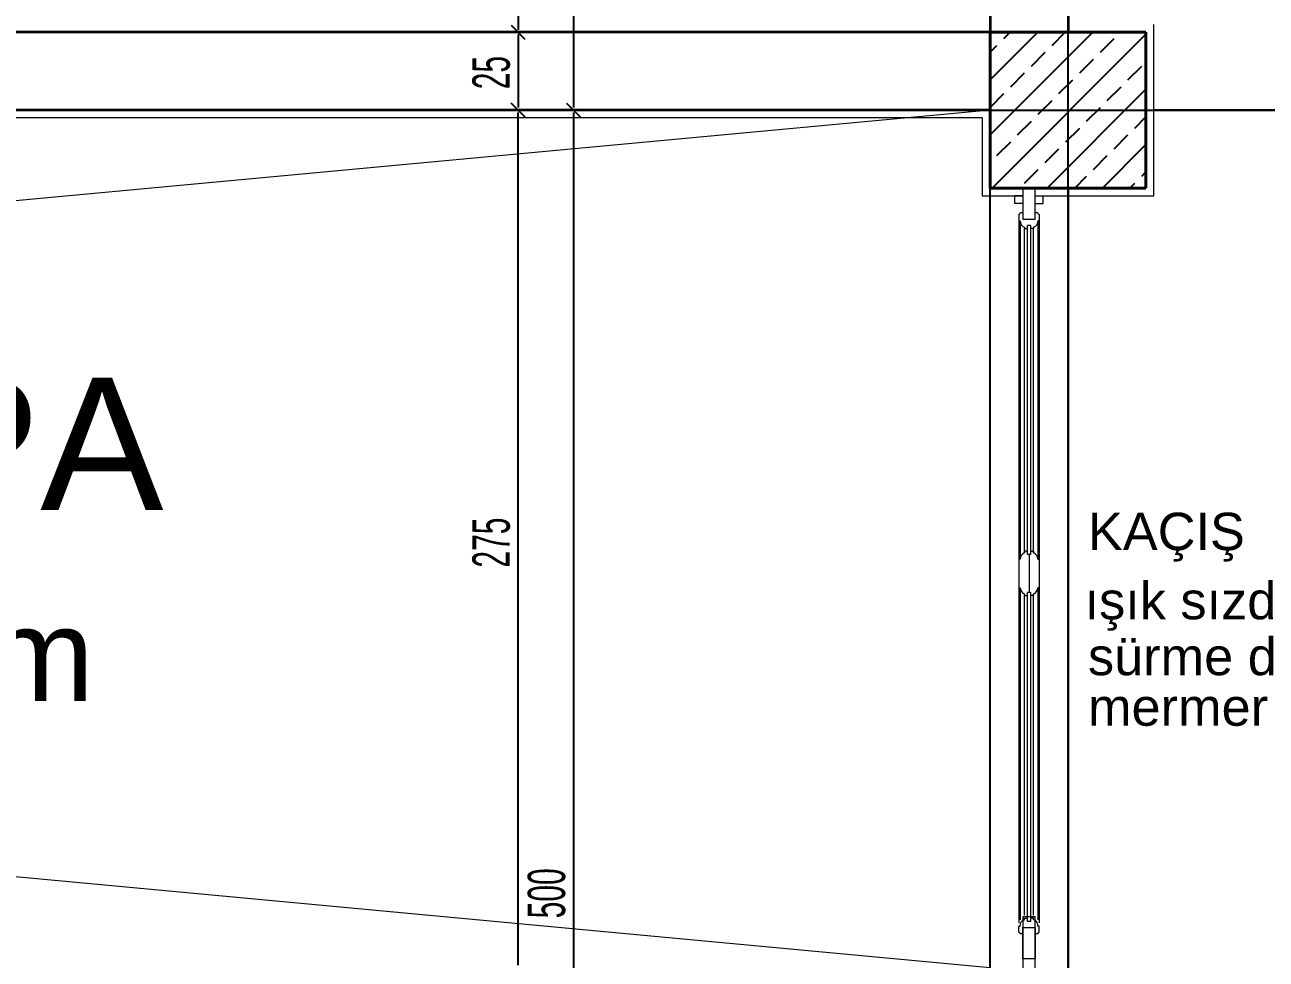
# Model space of a CAD drawing. Header units: inches. Extents: x -7543 to -822, y 102837 to 190349.
# Drawn here: x -836.35176 to -836.31197, y 102837.04026 to 102837.07023 of the extents above; entities that cross this region are included whole.
import ezdxf

# ---------------------------------------------------------------- set-up
doc = ezdxf.new("R2010")
doc.units = ezdxf.units.IN
doc.header["$MEASUREMENT"] = 0
doc.linetypes.add('DASHDOTX2', pattern=[2, 1, -0.5, 0, -0.5])
doc.linetypes.add('HIDDEN', pattern=[0.375, 0.25, -0.125])
doc.layers.get('Defpoints').update_dxf_attribs({"lineweight": 25})
for name, color, linetype, lineweight in [('AKS', 1, 'Continuous', 25), ('ARABA', 7, 'Continuous', 25), ('ICOL', 55, 'Continuous', 25), ('KOLON', 2, 'Continuous', 40), ('SIVA', 150, 'Continuous', 15), ('TARAMA', 8, 'Continuous', 25), ('YAZI', 7, 'Continuous', 25)]:
    doc.layers.add(name, color=color, linetype=linetype, lineweight=lineweight)
for name, color, linetype, lineweight, true_color in [('DUVAR', 7, 'Continuous', 35, 0xfc4642), ('KAPI', 7, 'Continuous', 18, 0xffb360), ('MERDİVEN', 7, 'Continuous', 20, 0x16c244), ('PENCERE', 7, 'Continuous', 18, 0xffb360)]:
    doc.layers.add(name, color=color, linetype=linetype, lineweight=lineweight, true_color=true_color)
doc.styles.add('OLCU', font='tromand.shx', dxfattribs={"width": 0.6, "height": 12})
doc.styles.add('style5', font='arial.ttf', dxfattribs={"height": 1.25})

msp = doc.modelspace()

# ---------------------------------------------------------------- linework, layer by layer
at = {"layer": 'AKS', "linetype": 'DASHDOTX2', "ltscale": 10}
for p, q in [((-836.3183218610786, 102836.7973076623), (-836.3183218610786, 102837.1793790418)), ((-836.3331215750702, 102837.0674930621), (-836.1803623513185, 102837.0674930621))]:
    msp.add_line(p, q, dxfattribs=at)
at = {"layer": 'ARABA'}
msp.add_line((-836.2708218610785, 102837.0674930568), (-836.3155718610785, 102837.0674930568), dxfattribs=at)
at = {"layer": 'Defpoints'}
for p, q in [((-836.3208218610786, 102836.8149930621), (-836.3208218610786, 102837.1699712074)), ((-836.3183218610786, 102837.1149930621), (-836.3183218610786, 102837.0699930621)), ((-836.3183218610786, 102837.0699930621), (-836.3158218610786, 102837.0699930621)), ((-836.3158218610786, 102837.0699930621), (-836.3158218610786, 102837.0649930621)), ((-836.3158218610786, 102837.0649930621), (-836.3183218610786, 102837.0649930621)), ((-836.3183218610786, 102837.0649930621), (-836.3183218610786, 102837.0199930621))]:
    msp.add_line(p, q, dxfattribs=at)
at = {"layer": 'DUVAR'}
for p, q in [((-836.3208218610786, 102837.1149930621), (-836.3208218610786, 102837.0699930621)), ((-836.3183218610786, 102837.1149930621), (-836.3183218610786, 102837.0699930621)), ((-836.3208218610786, 102837.0699930621), (-836.3937971897055, 102837.0699930621)), ((-836.3208218610786, 102837.0674930621), (-836.3953181029062, 102837.0674930621))]:
    msp.add_line(p, q, dxfattribs=at)
at = {"layer": 'ICOL'}
for p, q in [((-836.3359507924929, 102837.1698932075), (-836.3359507924929, 102837.0700710516)), ((-836.3341780548255, 102837.1174150621), (-836.3341780548255, 102837.0675710621)), ((-836.3361866359006, 102837.0699930516), (-836.3340026359006, 102837.0699930516)), ((-836.3361847924929, 102837.0699930516), (-836.3340007924928, 102837.0699930516)), ((-836.3361732532163, 102837.0702136689), (-836.3357320185848, 102837.0697724343)), ((-836.3361714098086, 102837.0702136689), (-836.3357301751771, 102837.0697724343)), ((-836.3359526359006, 102837.0699150516), (-836.3359526359006, 102837.0675710516)), ((-836.3361732532163, 102837.0677136689), (-836.3357320185848, 102837.0672724343)), ((-836.3357320185848, 102837.0672724343), (-836.3361732532163, 102837.0677136689)), ((-836.3343986721413, 102837.0677136794), (-836.3339574375099, 102837.0672724448)), ((-836.3343986721413, 102837.0677136794), (-836.3339574375099, 102837.0672724448)), ((-836.3357186359007, 102837.0674930516), (-836.3379026359006, 102837.0674930516)), ((-836.3361866359006, 102837.0674930516), (-836.3340026359006, 102837.0674930516)), ((-836.3359526359006, 102837.0400710569), (-836.3359526359006, 102837.0674150516)), ((-836.3344120548256, 102837.0674930621), (-836.3322280548256, 102837.0674930621)), ((-836.3344120548256, 102837.0674930621), (-836.3322280548256, 102837.0674930621)), ((-836.3341780548255, 102837.0674150621), (-836.3341780548255, 102837.0175710621))]:
    msp.add_line(p, q, dxfattribs=at)
at = {"layer": 'KAPI'}
for p, q in [((-836.3193718783546, 102837.0649930621), (-836.3197718783546, 102837.0649930621)), ((-836.3197718783546, 102837.0649930621), (-836.3197718783546, 102837.0639930621)), ((-836.3193718783546, 102837.0639930621), (-836.3193718783546, 102837.0649930621)), ((-836.3197718783546, 102837.0647430621), (-836.3200218783545, 102837.0647430621)), ((-836.3200218783545, 102837.0644930621), (-836.3200218783545, 102837.0647430621)), ((-836.3197718783546, 102837.0644930621), (-836.3200218783545, 102837.0644930621)), ((-836.3193718783546, 102837.0647430621), (-836.3191218783545, 102837.0647430621)), ((-836.3193718783546, 102837.0644930621), (-836.3191218783545, 102837.0644930621)), ((-836.3191218783545, 102837.0644930621), (-836.3191218783545, 102837.0647430621)), ((-836.3199018813159, 102837.0641430621), (-836.3199018813159, 102837.0639430621)), ((-836.3197718783546, 102837.0641930621), (-836.3198518813159, 102837.0641930621)), ((-836.3197718783546, 102837.0639930621), (-836.3193718783546, 102837.0639930621)), ((-836.3192918753932, 102837.0641930621), (-836.3193718783546, 102837.0641930621)), ((-836.3192418753932, 102837.0641430621), (-836.3192418753932, 102837.0639430621)), ((-836.3199018813159, 102837.0639430621), (-836.3198518813159, 102837.0639430621)), ((-836.3197118813159, 102837.0637430621), (-836.3197118813159, 102837.0636930621)), ((-836.3197118813159, 102837.0636930621), (-836.3196218783546, 102837.0636930621)), ((-836.3195218783545, 102837.0637930745), (-836.3196218783546, 102837.0637930745)), ((-836.3196218783546, 102837.0532430498), (-836.3196218783546, 102837.0637930745)), ((-836.3195218783545, 102837.0637930745), (-836.3195218783545, 102837.0532430498)), ((-836.3194318753932, 102837.0636930621), (-836.3195218783545, 102837.0636930621)), ((-836.3194318753932, 102837.0637430621), (-836.3194318753932, 102837.0636930621)), ((-836.3192418753932, 102837.0639430621), (-836.3192918753932, 102837.0639430621)), ((-836.3196218783546, 102837.0533430621), (-836.3197118813159, 102837.0533430621)), ((-836.3197118813159, 102837.0533430621), (-836.3197118813159, 102837.0532930621)), ((-836.3195218783545, 102837.0532430498), (-836.3196218783546, 102837.0532430498)), ((-836.3195718783545, 102837.0532430498), (-836.3195718783545, 102837.0520216922)), ((-836.3195218783545, 102837.0533430621), (-836.3194318753932, 102837.0533430621)), ((-836.3194318753932, 102837.0533430621), (-836.3194318753932, 102837.0532930621)), ((-836.3198518813159, 102837.0530930621), (-836.3199018813159, 102837.0530930621)), ((-836.3199018813159, 102837.0530930621), (-836.3199018813159, 102837.0522716799)), ((-836.3192918753932, 102837.0530930621), (-836.3192418753932, 102837.0530930621)), ((-836.3192418753932, 102837.0530930621), (-836.3192418753932, 102837.0522716799)), ((-836.3199018813159, 102837.0522716799), (-836.3199018813159, 102837.0521716799)), ((-836.3199018813159, 102837.0521716799), (-836.3198518813159, 102837.0521716799)), ((-836.3192418753932, 102837.0521716799), (-836.3192918753932, 102837.0521716799)), ((-836.3192418753932, 102837.0522716799), (-836.3192418753932, 102837.0521716799)), ((-836.3197118813159, 102837.0519716799), (-836.3197118813159, 102837.0519216799)), ((-836.3197118813159, 102837.0519216799), (-836.3196218783546, 102837.0519216799)), ((-836.3196218783546, 102837.0414716676), (-836.3196218783546, 102837.0520216922)), ((-836.3195218783545, 102837.0520216922), (-836.3196218783546, 102837.0520216922)), ((-836.3195218783545, 102837.0520216922), (-836.3195218783545, 102837.0414716676)), ((-836.3194318753932, 102837.0519216799), (-836.3195218783545, 102837.0519216799)), ((-836.3194318753932, 102837.0519716799), (-836.3194318753932, 102837.0519216799)), ((-836.3199018813159, 102837.0413216799), (-836.3198518813159, 102837.0413216799)), ((-836.3199018813159, 102837.0411216799), (-836.3199018813159, 102837.0413216799)), ((-836.3197118813159, 102837.0415716799), (-836.3196218783546, 102837.0415716799)), ((-836.3197118813159, 102837.0415216799), (-836.3197118813159, 102837.0415716799)), ((-836.3195218783545, 102837.0414716676), (-836.3196218783546, 102837.0414716676)), ((-836.3194318753932, 102837.0415716799), (-836.3195218783545, 102837.0415716799)), ((-836.3194318753932, 102837.0415216799), (-836.3194318753932, 102837.0415716799)), ((-836.3192418753932, 102837.0413216799), (-836.3192918753932, 102837.0413216799)), ((-836.3192418753932, 102837.0411216799), (-836.3192418753932, 102837.0413216799)), ((-836.3197718783546, 102837.0410716799), (-836.3198518813159, 102837.0410716799)), ((-836.3197718783546, 102837.0412716799), (-836.3193718783546, 102837.0412716799)), ((-836.3197718783546, 102837.0402716799), (-836.3197718783546, 102837.0412716799)), ((-836.3193718783546, 102837.0412716799), (-836.3193718783546, 102837.0402716799)), ((-836.3192918753932, 102837.0410716799), (-836.3193718783546, 102837.0410716799)), ((-836.3193718783546, 102837.0402716799), (-836.3197718783546, 102837.0402716799))]:
    msp.add_line(p, q, dxfattribs=at)
at = {"layer": 'KAPI', "color": 9}
for p, q in [((-836.3199018813159, 102837.0641430621), (-836.3199018813159, 102837.0414216799)), ((-836.3198518813159, 102837.0639200694), (-836.3198518813159, 102837.0530930621)), ((-836.3197118813159, 102837.0532930621), (-836.3197118813159, 102837.0636930621)), ((-836.3194318753932, 102837.0532930621), (-836.3194318753932, 102837.0636930621)), ((-836.3192918753932, 102837.0639200694), (-836.3192918753932, 102837.0530930621)), ((-836.3192418753932, 102837.0639430621), (-836.3192418753932, 102837.0414216799)), ((-836.3198518813159, 102837.0521716799), (-836.3198518813159, 102837.0415216799)), ((-836.3192918753932, 102837.0521716799), (-836.3192918753932, 102837.0415216799)), ((-836.3197118813159, 102837.0416716799), (-836.3197118813159, 102837.0519716799)), ((-836.3194318753932, 102837.0416716799), (-836.3194318753932, 102837.0519716799))]:
    msp.add_line(p, q, dxfattribs=at)
at = {"layer": 'KAPI', "linetype": 'HIDDEN', "ltscale": 6}
for p, q in [((-836.3193718783546, 102837.0416116799), (-836.3197718783546, 102837.0416116799)), ((-836.3197718783546, 102837.0416116799), (-836.3197718783546, 102837.0202716799)), ((-836.3193718783546, 102837.0202716799), (-836.3193718783546, 102837.0416116799))]:
    msp.add_line(p, q, dxfattribs=at)
at = {"layer": 'KAPI'}
for centre, radius, start, end in [((-836.3199018813159, 102837.0641930621), 5e-05, 270, 0), ((-836.3192418753932, 102837.0641930621), 5e-05, 180, 270), ((-836.3196433807117, 102837.0530961117), 0.0002085229048926122, 109.1779983006872, 180.837961181716), ((-836.3195003759974, 102837.0530961117), 0.0002085229048862778, 359.162038818284, 70.82200169931285), ((-836.3196433807117, 102837.0521686303), 0.0002085229048922744, 179.162038818284, 250.8220016993129), ((-836.3195003759974, 102837.0521686303), 0.000208522904886582, 289.1779983006871, 0.837961181716005), ((-836.3199018813159, 102837.0410716799), 5e-05, 0, 90), ((-836.3192418753932, 102837.0410716799), 5e-05, 90, 180)]:
    msp.add_arc(centre, radius, start, end, dxfattribs=at)
for centre, major_axis, ratio, start_param, end_param in [((-836.3197031734854, 102837.0639398776), (1.464063970893174e-05, 0.0001965312213001572), 0.7542890414605432, 1.610749426484733, 3.18154575326578), ((-836.3194405832237, 102837.0413248644), (1.464063970961484e-05, 0.0001965312212970897), 0.7542890414431062, -1.530843227117905, 0.0399530997212616)]:
    msp.add_ellipse(centre, major_axis=major_axis, ratio=ratio, start_param=start_param, end_param=end_param, dxfattribs=at)
at = {"layer": 'KAPI', "extrusion": (0, 0, -1)}
msp.add_ellipse((-836.3194405832237, 102837.0639398776), major_axis=(-1.464063969528662e-05, 0.0001965312213007351), ratio=0.7542890414634138, start_param=1.610749426432576, end_param=3.181545753212969, dxfattribs=at)
at = {"layer": 'KAPI', "extrusion": (0, 0, -0.9999999999999999)}
msp.add_ellipse((-836.3197031734854, 102837.0413248644), major_axis=(-1.464063969050634e-05, 0.0001965312212980622), ratio=0.7542890414760478, start_param=-1.530843227188829, end_param=0.03995309959093141, dxfattribs=at)
at = {"layer": 'KOLON'}
for p, q in [((-836.3158218610786, 102837.0699930621), (-836.3208218610786, 102837.0699930621)), ((-836.3208218610786, 102837.0699930621), (-836.3208218610786, 102837.0649930621)), ((-836.3158218610786, 102837.0649930621), (-836.3158218610786, 102837.0699930621)), ((-836.3208218610786, 102837.0649930621), (-836.3158218610786, 102837.0649930621))]:
    msp.add_line(p, q, dxfattribs=at)
at = {"layer": 'MERDİVEN', "linetype": 'ByBlock', "lineweight": 15}
for p, q in [((-836.3208218610786, 102837.0674930621), (-836.3997968530084, 102837.0601311198)), ((-836.4071517354796, 102837.0480415369), (-836.3208218610786, 102837.039994579))]:
    msp.add_line(p, q, dxfattribs=at)
at = {"layer": 'SIVA'}
for p, q in [((-836.3155718610785, 102837.0647430621), (-836.3155718610785, 102837.0702430621)), ((-836.3210718610786, 102837.0672430621), (-836.3954701942263, 102837.0672430621)), ((-836.3210718610786, 102837.0672430621), (-836.3210718610786, 102837.0647430621)), ((-836.3210718610786, 102837.0647430621), (-836.3197718783546, 102837.0647430621)), ((-836.3193718783546, 102837.0647430621), (-836.3155718610785, 102837.0647430621))]:
    msp.add_line(p, q, dxfattribs=at)
at = {"layer": 'TARAMA'}
for p, q in [((-836.3208218610786, 102837.0684632178), (-836.3192920168051, 102837.0699930621)), ((-836.3208218610786, 102837.0666954509), (-836.3175242498521, 102837.0699930621)), ((-836.320378464147, 102837.0697904983), (-836.3201759002831, 102837.0699930621)), ((-836.3188316680631, 102837.0695695274), (-836.3184081333301, 102837.0699930621)), ((-836.3208218610786, 102837.0693471013), (-836.3205994350161, 102837.0695695274)), ((-836.3207564828992, 102837.0649930621), (-836.3158218610786, 102837.0699276839)), ((-836.3172848719793, 102837.0693485565), (-836.316842930241, 102837.0697904983)), ((-836.3194945806705, 102837.0689066148), (-836.3190526389322, 102837.0693485565)), ((-836.3179477845866, 102837.0686856439), (-836.3175058428484, 102837.0691275857)), ((-836.3164009885028, 102837.068464673), (-836.3159590467645, 102837.0689066148)), ((-836.3201574932779, 102837.0682437022), (-836.3197155515396, 102837.0686856439)), ((-836.318610697194, 102837.0680227313), (-836.3181687554558, 102837.068464673)), ((-836.3208204058852, 102837.0675807896), (-836.320378464147, 102837.0680227313)), ((-836.3189887159463, 102837.0649930621), (-836.3158218610786, 102837.068159917)), ((-836.3170639011101, 102837.0678017604), (-836.3166219593719, 102837.0682437022)), ((-836.3192736098014, 102837.0673598187), (-836.3188316680631, 102837.0678017604)), ((-836.3177268137175, 102837.0671388478), (-836.3172848719793, 102837.0675807896)), ((-836.3161800176337, 102837.066917877), (-836.3158218610786, 102837.0672760335)), ((-836.3199365224087, 102837.0666969061), (-836.3194945806705, 102837.0671388478)), ((-836.3183897263249, 102837.0664759352), (-836.3179477845866, 102837.066917877)), ((-836.3205994350161, 102837.0660339935), (-836.3201574932779, 102837.0664759352)), ((-836.3172209489933, 102837.0649930621), (-836.3158218610786, 102837.06639215)), ((-836.316842930241, 102837.0662549643), (-836.3164009885028, 102837.0666969061)), ((-836.3190526389322, 102837.0658130226), (-836.318610697194, 102837.0662549643)), ((-836.3175058428484, 102837.0655920517), (-836.3170639011101, 102837.0660339935)), ((-836.3208218610786, 102837.0658115674), (-836.3208204058852, 102837.0658130226)), ((-836.3197155515396, 102837.06515011), (-836.3192736098014, 102837.0655920517)), ((-836.3181048324712, 102837.0649930621), (-836.3177268137175, 102837.0653710809)), ((-836.3159590467645, 102837.0653710809), (-836.3158218610786, 102837.0655082666)), ((-836.3163370655183, 102837.0649930621), (-836.3161800176337, 102837.06515011))]:
    msp.add_line(p, q, dxfattribs=at)

# ---------------------------------------------------------------- texts
at = {"layer": 'ICOL', "style": 'OLCU', "width": 0.6}
for s, p in [('25', (-836.3362166359007, 102837.0681601944)), ('275', (-836.3362166359007, 102837.0528173399)), ('500', (-836.3344420548256, 102837.0415673478))]:
    msp.add_text(s, height=0.0012, rotation=90, dxfattribs=at).set_placement(p)
at = {"layer": 'PENCERE', "style": 'style5'}
for s, height, p in [('KAÇIŞ', 0.0012, (-836.3176818489292, 102837.0533783024)), ('ışık sızdırmaz', 0.001200000000000001, (-836.3177908660947, 102837.0511602917)), ('sürme demir kapı', 0.0012, (-836.3176818489292, 102837.0493675773)), ('mermer eşik', 0.0012, (-836.3176818489292, 102837.0477462662))]:
    msp.add_text(s, height=height, dxfattribs=at).set_placement(p)
at = {"layer": 'YAZI', "style": 'style5'}
for s, height, p in [('RAMPA', 0.00424, (-836.368380398987, 102837.0546691398)), ('%20 eğim', 0.002968, (-836.3679768120238, 102837.0485419371))]:
    msp.add_text(s, height=height, dxfattribs=at).set_placement(p)

doc.saveas('drawing.dxf')
